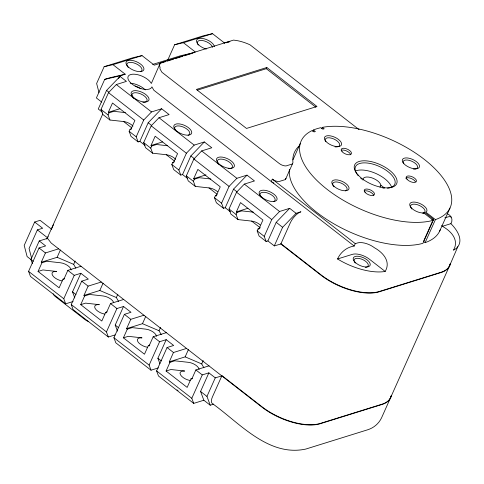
<?xml version="1.0" encoding="UTF-8"?>
<svg xmlns="http://www.w3.org/2000/svg" width="484" height="484" viewBox="0 0 484 484"><rect width="100%" height="100%" fill="white"/><g stroke="black" fill="none" stroke-linecap="round" stroke-linejoin="round"><path stroke-width="0.73" d="M99.002 92.559L96.631 83.496L104.139 66.701L112.96 64.668L125.229 74.209L119.857 75.885L119.911 76.545L106.571 90.411L98.252 109.003L102.33 112.167M359.055 129.615L250.004 44.806C244.777 42.417 239.235 40.68 233.506 40.105L160.331 62.896L159.393 65.467L160.053 67.27L159.962 68.855L161.91 72.249L279.304 163.544A5.935 2.759 24.1 0 0 286.038 165.933L292.421 163.961L292.941 162.703A83.103 38.629 24.1 0 1 299.003 146.132M441.644 225.58A12.983 6.038 24.1 0 0 442.799 226.548C451.354 231.292 459.383 240.258 453.454 250.192A44.522 20.697 24.1 0 0 450.913 223.662C453.248 219.917 451.566 215.695 447.591 213.855M273.859 183.043A5.935 2.759 24.1 0 1 271.252 181.53L272.329 179.134A5.935 2.759 24.1 0 0 279.062 181.524L285.445 179.552L285.965 178.293M450.005 264.808L457.828 246.713M51.364 229.089L40.099 220.329L34.66 222.023L24.2 245.412L27.116 256.568L33.251 261.336M34.66 222.023L42.665 228.248L37.377 229.894L29.064 248.486L31.648 258.383M125.229 74.209L109.995 77.724L104.707 79.37L96.395 97.962L101.707 102.094M391.217 395.724A44.522 20.697 24.1 0 1 381.93 404.491L320.263 423.7A44.522 20.697 24.1 0 1 261.826 407.038L51.177 243.022L47.529 238.352L39.24 240.935L30.922 259.521L32.416 263.538M73.102 301.508L65.673 303.825L30.462 276.443L28.568 271.355L39.035 247.971L45.641 245.914L39.24 240.935M132.955 126.118A8.161 3.793 24.1 0 0 123.638 121.544L109.965 120.026L102.892 114.526L100.999 109.438L108.513 92.65L116.305 84.543L126.439 81.385L119.929 76.327M46.809 239.06L102.747 114.012M118.586 78.608L119.857 75.885M51.346 229.434L53.44 224.751M71.094 269.945A8.161 3.793 24.1 0 0 60.542 262.782L46.791 261.251L41.945 262.764L41.273 262.243L45.435 252.951L58.649 248.83M125.435 112.615L113.849 111.326L109.009 112.839L108.337 112.318L112.5 103.025L134.903 120.449L130.747 129.742L130.075 129.222L129.137 131.321L131.031 136.409L138.103 141.909L139.864 141.358L148.183 122.767L161.644 108.767L169.116 114.575L158.982 117.733L151.19 125.834L143.675 142.629L145.569 147.717L152.642 153.21L166.314 154.735A8.161 3.793 24.1 0 1 175.631 159.309M64.396 278.717L63.017 279.147L59.127 287.841L38.054 271.457L41.945 262.764M109.965 120.026L108.065 114.938L109.009 112.839M41.273 262.243L57.13 257.306L60.397 249.998M160.331 62.896L151.347 83.46A12.983 6.038 24.1 0 0 132.132 74.252A12.983 6.038 24.1 0 0 134.026 85.474A12.983 6.038 24.1 0 0 151.915 86.848L153.858 90.242L354.209 246.041L355.28 243.646L357.482 242.956A12.983 6.038 24.1 0 1 374.525 247.814C383.08 252.557 391.108 261.523 385.179 271.457A44.522 20.697 24.1 0 1 337.548 258.97C340.579 252.237 346.774 247.088 354.209 246.041M81.052 266.254L67.839 270.368L63.682 279.667L63.017 279.147M75.873 268.245L73.677 264.355L75.159 261.033M167.537 60.573L174.615 44.752L203.685 35.695L212.506 33.662L224.776 43.203M65.673 303.825L63.779 298.737L74.24 275.348L80.846 273.291L88.318 279.099L81.711 281.156L71.245 304.545L73.138 309.633L108.349 337.015L115.101 334.91M138.103 141.909L136.21 136.821L143.718 120.032L151.516 111.925L161.644 108.767M74.796 297.962L72.533 291.882L80.846 273.291M113.486 302.064A8.161 3.793 24.1 0 0 103.219 295.972L89.467 294.441L84.621 295.948L83.95 295.434L88.112 286.135L101.325 282.021M167.385 145.726L156.526 144.516L151.686 146.029L151.014 145.509L155.176 136.21L177.58 153.634L173.423 162.933L172.752 162.412L171.814 164.512L173.708 169.6L180.78 175.093L182.541 174.549L190.853 155.957L204.321 141.957L211.792 147.765L201.659 150.917L193.866 159.024L186.352 175.819L188.246 180.901L195.318 186.401L208.991 187.919A8.161 3.793 24.1 0 1 217.534 191.724M107.073 311.902L105.693 312.337L101.803 321.031L80.731 304.648L84.621 295.948M152.642 153.21L150.742 148.122L151.686 146.029M83.95 295.434L99.807 290.491L103.074 283.188M123.729 299.445L110.515 303.559L106.359 312.852L105.693 312.337M118.55 301.429L116.354 297.539L117.836 294.218M108.349 337.015L106.456 331.927L116.916 308.538L123.523 306.481L130.995 312.289L124.388 314.346L113.922 337.735L115.815 342.823L151.026 370.2L158.456 367.888M180.78 175.093L178.886 170.011L186.394 153.216L194.193 145.109L204.321 141.957M117.473 331.153L115.21 325.073L123.523 306.481M156.447 336.319A8.161 3.793 24.1 0 0 145.896 329.156L132.138 327.626L127.298 329.138L126.627 328.618L130.789 319.325L144.002 315.205M210.788 178.995L199.202 177.707L194.362 179.213L193.691 178.693L197.853 169.4L220.256 186.824L216.1 196.117L215.428 195.603L214.491 197.702L216.384 202.784L223.457 208.283L225.217 207.733L233.53 189.147L246.997 175.141L254.469 180.949L244.335 184.108L236.543 192.215L229.029 209.003L230.922 214.091L237.989 219.591L251.668 221.109A8.161 3.793 24.1 0 1 260.211 224.915M149.75 345.092L148.37 345.522L144.48 354.221L123.408 337.832L127.298 329.138M195.318 186.401L193.418 181.312L194.362 179.213M126.627 328.618L142.484 323.681L145.751 316.379M197.26 90.193L266.297 68.692L266.835 67.494L316.978 106.486L246.501 128.441L196.359 89.443L266.835 67.494M166.405 332.629L153.192 336.749L149.036 346.042L148.37 345.522M161.226 334.619L159.03 330.729L160.513 327.408M151.026 370.2L149.132 365.111L159.593 341.728L166.2 339.665L173.671 345.473L167.065 347.53L156.598 370.919L158.492 376.007L193.703 403.39L203.837 400.232L210.237 405.211L213.698 404.134M223.457 208.283L221.563 203.195L229.071 186.407L236.87 178.3L246.997 175.141M159.895 363.666L157.887 358.257L166.2 339.665M199.124 369.504A8.161 3.793 24.1 0 0 188.572 362.347L174.815 360.816L169.975 362.322L169.303 361.808L173.466 352.509L186.679 348.395M253.465 212.18L241.879 210.891L237.039 212.403L236.367 211.883L240.53 202.59L262.933 220.014L258.777 229.307L258.105 228.787L257.167 230.886L259.061 235.974L266.133 241.474L267.894 240.923L276.207 222.331L289.674 208.332L296.075 213.311L300.921 211.798A11.132 4.598 -52.1 0 0 290.291 222.852L280.835 243.99L274.295 245.902L267.894 240.923M192.426 378.282L191.047 378.712L187.157 387.406L166.085 371.022L169.975 362.322M237.989 219.591L236.095 214.503L237.039 212.403M169.303 361.808L185.16 356.865L188.427 349.563M209.082 365.819L195.869 369.933L191.712 379.232L191.047 378.712M203.903 367.804L201.707 363.914L203.189 360.598M292.965 159.829L300.237 143.573M285.445 179.552L292.421 163.961M193.703 403.39L191.809 398.302L202.27 374.912L208.876 372.855L215.277 377.835L221.817 375.923M266.133 241.474L264.24 236.386L271.748 219.591L279.546 211.49L289.674 208.332M312.803 131.358L313.408 130.002A81.621 37.94 24.1 0 1 320.898 127.673L322.858 129.192L324.177 128.78L322.362 127.371L321.757 128.726M203.837 400.232L200.564 391.447L208.876 372.855M210.237 405.211L206.964 396.426L215.277 377.835M274.295 245.902L282.614 227.311L296.075 213.311M379.994 187.169L380.878 185.191A9.644 4.483 24.1 0 0 371.059 177.592A9.644 4.483 24.1 0 0 362.976 180.108M423.815 240.729L432.236 221.902M432.835 220.559L433.434 219.21L424.819 212.512L423.397 213.075L424.819 212.512M423.512 241.401L425.109 242.647L435.412 219.615L425.962 212.264A9.275 4.314 24.1 0 0 419.198 203.213A9.275 4.314 24.1 0 0 410.051 206.063A9.275 4.314 24.1 0 0 423.784 212.942L433.234 220.293L422.931 243.325A81.621 37.94 24.1 0 1 336.755 225.459A81.621 37.94 24.1 0 1 289.39 169.467M439.696 231.056L449.993 208.029M390.854 397.037L381.537 417.88C378.682 423.784 373.684 427.947 367.423 429.865L305.755 449.073C268.287 457.12 239.235 422.647 212.319 403.523A11.132 4.598 -52.1 0 1 212.494 396.765L221.95 375.626L261.965 406.741A44.522 20.697 24.1 0 0 320.396 423.397L382.064 404.188A44.522 20.697 24.1 0 0 391.35 395.428M390.993 396.741L449.872 265.105M48.206 236.712L47.42 237.698L37.377 229.894M104.139 66.701L133.209 57.644L142.03 55.612L154.299 65.159L165.722 61.595M112.96 64.668L142.03 55.612M174.615 44.752L183.436 42.719L212.506 33.662M152.629 64.445L180.471 55.769L194.979 52.423M167.149 61.153L173.574 59.151M175.002 58.709L182.855 56.259M184.283 55.817L192.136 53.373M226.119 42.786L229.476 41.739M108.337 112.318L119.875 108.725M130.075 129.222L131.46 128.792M151.014 145.509L162.551 141.915M172.752 162.412L174.137 161.983M193.691 178.693L205.948 174.881M215.428 195.603L216.814 195.167M38.054 271.457L42.901 269.945L56.652 271.476A8.161 3.793 24.1 0 0 52.496 275.293A8.161 3.793 24.1 0 0 62.115 280.908M236.367 211.883L247.905 208.289M258.105 228.787L259.491 228.357M80.731 304.648L85.577 303.135L99.329 304.666A8.161 3.793 24.1 0 0 95.173 308.483A8.161 3.793 24.1 0 0 104.792 314.092M431.801 219.724L433.434 219.21M444.893 217.794L449.358 216.554L451.209 217.104M337.548 258.97L352.382 254.348A12.983 6.038 24.1 0 1 369.431 259.212L385.179 271.457M442.436 226.3L450.913 223.662M123.408 337.832L128.254 336.326L142.006 337.856A8.161 3.793 24.1 0 0 137.849 341.668A8.161 3.793 24.1 0 0 147.469 347.282M166.085 371.022L170.931 369.51L184.682 371.04A8.161 3.793 24.1 0 0 180.526 374.858A8.161 3.793 24.1 0 0 190.139 380.472M423.397 213.075L424.407 212.555A7.792 3.624 24.1 0 0 417.111 204.623A7.792 3.624 24.1 0 0 411.884 208.985M224.171 42.913L229.918 41.588M104.707 79.37L119.796 75.891M422.641 213.19L423.5 213.069M57.13 257.306L73.677 264.355M99.807 290.491L116.354 297.539M142.484 323.681L159.03 330.729M185.16 356.865L201.707 363.914M266.297 68.692L315.846 107.224M313.408 130.002L315.368 131.527L314.049 131.938L312.234 130.529A81.621 37.94 24.1 0 0 329.658 191.289A81.621 37.94 24.1 0 0 433.234 220.293M380.878 185.191L384.332 187.877M183.436 42.719L195.119 51.806M272.329 179.134L355.28 243.646M116.305 84.543L151.516 111.925M158.982 117.733L194.193 145.109M201.659 150.917L236.87 178.3M244.335 184.108L279.546 211.49M106.571 90.411L108.9 92.22M148.183 122.767L151.625 125.447M190.853 155.957L194.877 159.085M233.53 189.147L236.978 191.827M276.207 222.331L282.614 227.311M108.513 92.65L143.718 120.032M151.19 125.834L186.394 153.216M193.866 159.024L229.071 186.407M236.543 192.215L271.748 219.591M280.968 243.694L320.977 274.809A44.522 20.697 24.1 0 0 379.414 291.465L441.081 272.256A44.522 20.697 24.1 0 0 450.368 263.496M123.638 121.544L131.769 127.867M166.314 154.735L174.446 161.057M208.991 187.919L217.122 194.247M251.668 221.109L260.38 227.885M280.835 243.99L320.844 275.106A44.522 20.697 24.1 0 0 379.281 291.767L440.948 272.559A44.522 20.697 24.1 0 0 450.235 263.792M100.999 109.438L108.065 114.938M129.137 131.321L136.21 136.821M143.675 142.629L150.742 148.122M171.814 164.512L178.886 170.011M186.352 175.819L193.418 181.312M214.491 197.702L221.563 203.195M229.029 209.003L236.095 214.503M257.167 230.886L264.24 236.386M139.864 141.358L145.037 145.381M182.541 174.549L187.713 178.566M225.217 207.733L230.39 211.756M39.035 247.971L45.435 252.951M67.839 270.368L74.24 275.348M81.711 281.156L88.112 286.135M110.515 303.559L116.916 308.538M124.388 314.346L130.789 319.325M153.192 336.749L159.593 341.728M167.065 347.53L173.466 352.509M195.869 369.933L202.27 374.912M72.533 291.882L75.976 294.562M115.21 325.073L118.653 327.753M157.887 358.257L161.329 360.937M200.564 391.447L206.964 396.426M28.568 271.355L63.779 298.737M71.245 304.545L106.456 331.927M113.922 337.735L149.132 365.111M156.598 370.919L191.809 398.302M178.003 390.582A9.644 4.483 24.1 0 1 177.005 389.91M260.44 196.099A8.161 3.793 24.1 0 1 268.832 193.485A8.161 3.793 24.1 0 1 273.436 201.64M261.372 197.351A8.161 3.793 24.1 0 1 260.701 196.516M132.979 97.369A8.161 3.793 24.1 0 1 135.877 92.716A8.161 3.793 24.1 0 1 146.313 97.931A8.161 3.793 24.1 0 1 142.81 102.287M134.201 98.621A8.161 3.793 24.1 0 1 133.342 97.786M175.656 130.559A8.161 3.793 24.1 0 1 177.622 125.913A8.161 3.793 24.1 0 1 187.713 129.73A8.161 3.793 24.1 0 1 188.082 135.266M440.252 229.743A81.621 37.94 24.1 0 1 425.109 242.647M322.362 127.371A81.621 37.94 24.1 0 1 426.483 161.13A81.621 37.94 24.1 0 1 435.412 219.615M358.293 175.716A21.52 10.001 24.1 0 1 363.72 162.872A21.52 10.001 24.1 0 1 391.296 174.621A21.52 10.001 24.1 0 1 387.454 188.143M384.193 188.149A21.52 10.001 24.1 0 1 382.826 188.028M361.784 179.062A21.52 10.001 24.1 0 1 360.695 178.142M355.238 171.106A21.52 10.001 24.1 0 1 376.322 173.677A21.52 10.001 24.1 0 1 391.78 187.774M325.641 141.413A7.792 3.624 24.1 0 1 329.326 137.789A7.792 3.624 24.1 0 1 338.709 142.484A7.792 3.624 24.1 0 1 336.658 146.924M336.126 146.93A7.792 3.624 24.1 0 1 334.982 146.84M403.553 163.628A7.792 3.624 24.1 0 1 407.625 160.041A7.792 3.624 24.1 0 1 417.008 165.226A7.792 3.624 24.1 0 1 413.481 169.116M405.786 178.269A5.566 2.589 24.1 0 1 410.692 178.293A5.566 2.589 24.1 0 1 415.363 181.669M364.543 190.968A5.566 2.589 24.1 0 1 370.066 191.936A5.566 2.589 24.1 0 1 373.709 195.548M341.51 150.203A5.566 2.589 24.1 0 1 347.034 151.177A5.566 2.589 24.1 0 1 350.676 154.789M333.966 186.776A7.792 3.624 24.1 0 1 335.17 181.972A7.792 3.624 24.1 0 1 344.977 185.457A7.792 3.624 24.1 0 1 345.485 190.865M53.216 293.758A5.935 2.759 24.1 0 0 55.2 296.426L85.075 319.658A5.935 2.759 24.1 0 0 88.645 321.533M206.293 49.072A9.644 4.483 24.1 0 1 196.486 41.442A9.644 4.483 24.1 0 1 204.587 38.92A9.644 4.483 24.1 0 1 214.394 46.549M135.121 86.001A9.166 4.259 24.1 0 1 140.929 88.796M218.695 164.167A8.161 3.793 24.1 0 1 220.849 159.079A8.161 3.793 24.1 0 1 231.564 164.173A8.161 3.793 24.1 0 1 228.164 168.662M128.23 67.427A8.161 3.793 24.1 0 1 129.488 62.394A8.161 3.793 24.1 0 1 139.767 66.042A8.161 3.793 24.1 0 1 140.293 71.711M130.257 83.194A12.983 6.038 24.1 0 1 145.315 89.885M355.353 263.072A7.677 3.57 24.1 0 1 357.029 258.293A7.677 3.57 24.1 0 1 367.017 262.552A7.677 3.57 24.1 0 1 365.335 267.325M198.343 45.054A8.161 3.793 24.1 0 1 197.774 44.219M197.327 43.04A8.161 3.793 24.1 0 1 204.181 40.904A8.161 3.793 24.1 0 1 212.476 47.353M132.749 96.637A9.644 4.483 24.1 0 0 148.255 101.059A9.644 4.483 24.1 0 0 139.223 91.24A9.644 4.483 24.1 0 0 132.749 96.637M175.426 129.827A9.644 4.483 24.1 0 0 190.932 134.25A9.644 4.483 24.1 0 0 181.899 124.424A9.644 4.483 24.1 0 0 175.426 129.827M325.938 141.461A9.275 4.314 24.1 0 0 340.851 145.714A9.275 4.314 24.1 0 0 332.157 136.264A9.275 4.314 24.1 0 0 325.938 141.461M403.85 163.671A9.275 4.314 24.1 0 0 418.763 167.924A9.275 4.314 24.1 0 0 410.075 158.48A9.275 4.314 24.1 0 0 403.85 163.671M358.19 175.117A23.002 10.69 24.1 0 0 395.168 185.656A23.002 10.69 24.1 0 0 373.618 162.231A23.002 10.69 24.1 0 0 358.19 175.117M407.08 179.395A5.566 2.589 24.1 0 0 416.028 181.948A5.566 2.589 24.1 0 0 410.813 176.279A5.566 2.589 24.1 0 0 407.08 179.395M342.091 151.704A5.566 2.589 24.1 0 0 351.039 154.257A5.566 2.589 24.1 0 0 345.824 148.588A5.566 2.589 24.1 0 0 342.091 151.704M365.124 192.469A5.566 2.589 24.1 0 0 374.065 195.016A5.566 2.589 24.1 0 0 368.856 189.353A5.566 2.589 24.1 0 0 365.124 192.469M333.379 185.626A9.275 4.314 24.1 0 0 348.286 189.873A9.275 4.314 24.1 0 0 339.599 180.429A9.275 4.314 24.1 0 0 333.379 185.626M127.637 66.278A9.644 4.483 24.1 0 0 143.143 70.694A9.644 4.483 24.1 0 0 134.11 60.875A9.644 4.483 24.1 0 0 127.637 66.278M218.102 163.017A9.644 4.483 24.1 0 0 233.609 167.434A9.644 4.483 24.1 0 0 224.576 157.615A9.644 4.483 24.1 0 0 218.102 163.017M260.779 196.202A9.644 4.483 24.1 0 0 276.285 200.624A9.644 4.483 24.1 0 0 267.253 190.799A9.644 4.483 24.1 0 0 260.779 196.202M354.76 261.923A9.166 4.259 24.1 0 0 369.492 266.121A9.166 4.259 24.1 0 0 360.907 256.792A9.166 4.259 24.1 0 0 354.76 261.923"/></g></svg>
